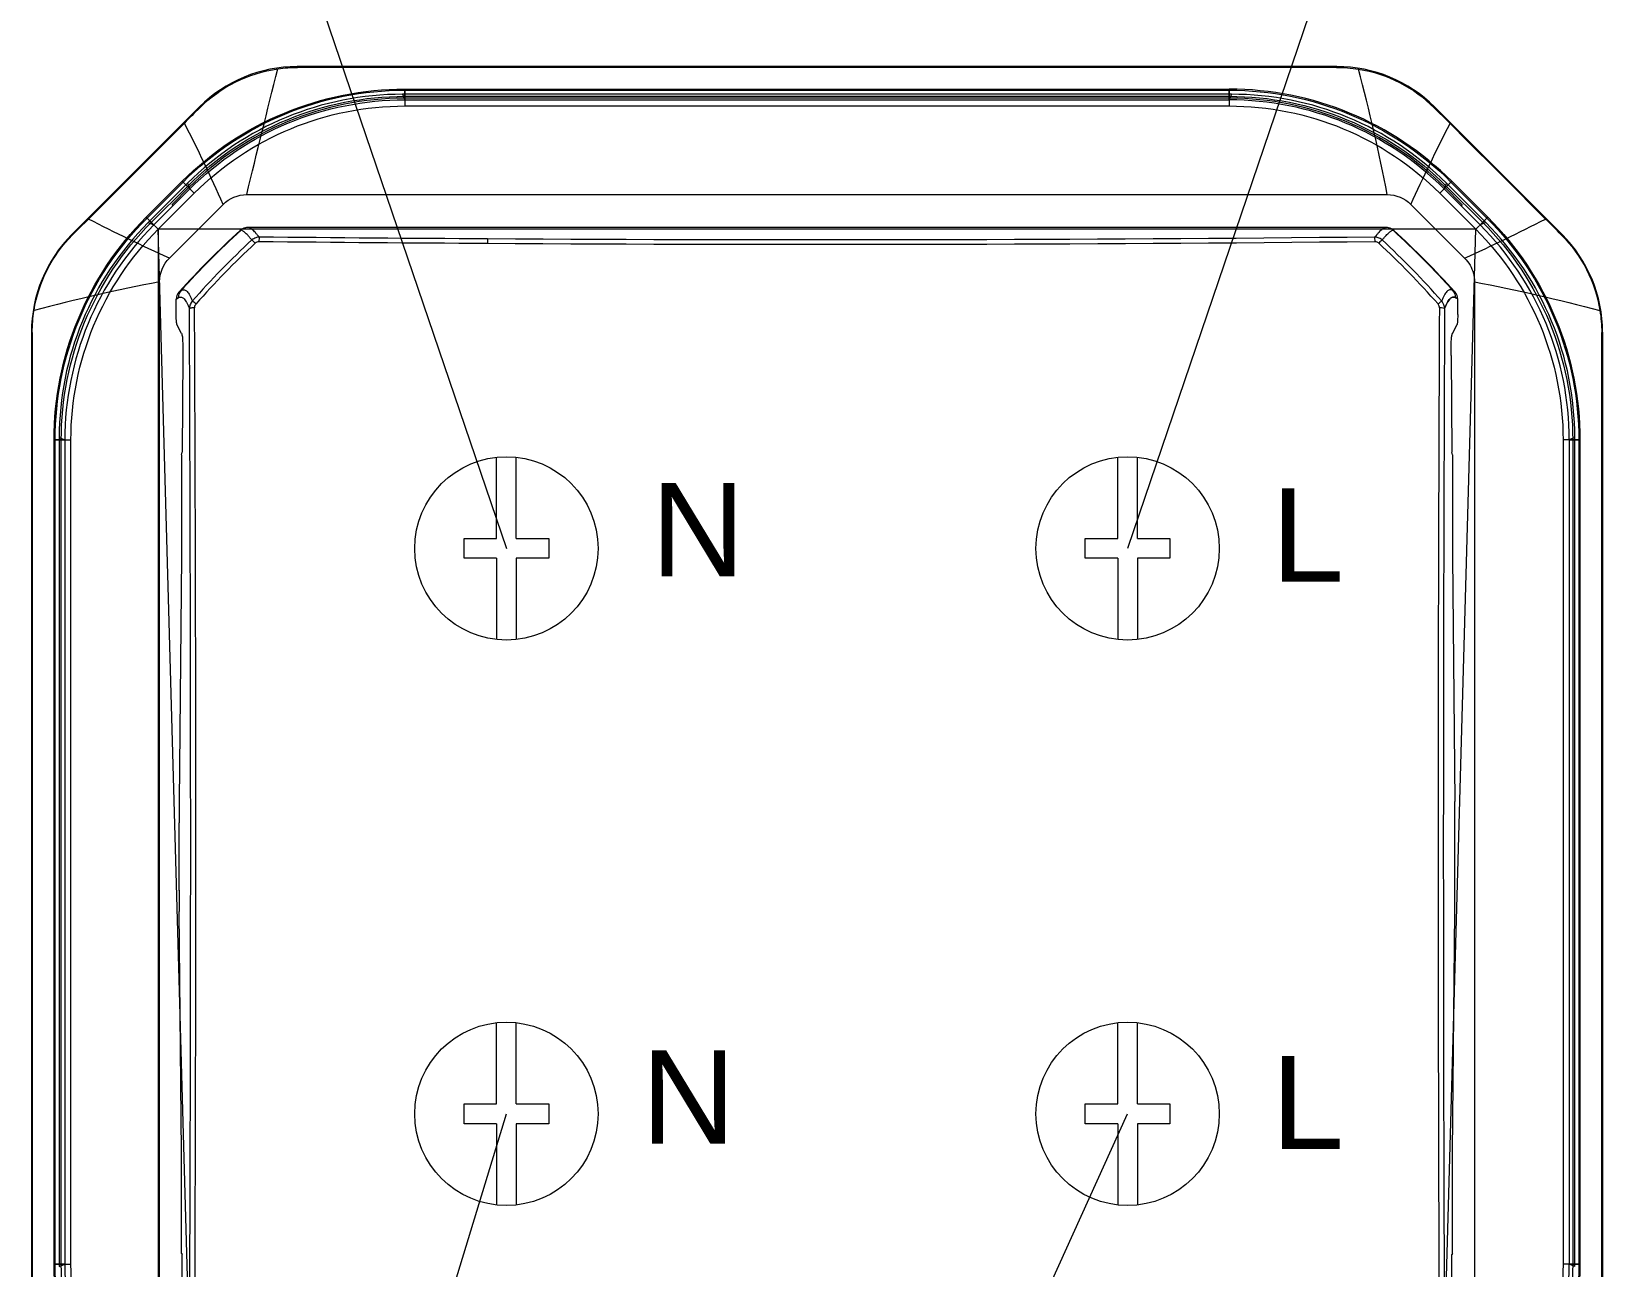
# Model space of a CAD drawing. Header units: millimetres. Extents: x 412 to 563, y 143 to 442.
# Drawn here: x 450.63 to 468.15, y 335.32 to 349.09 of the extents above; entities that cross this region are included whole.
import ezdxf

# ---------------------------------------------------------------- set-up
doc = ezdxf.new("R2010")
doc.units = ezdxf.units.MM
doc.layers.add('01_Puissance', color=250, linetype='Continuous', lineweight=20)
doc.layers.add('03_Symbole', color=250, linetype='Continuous', lineweight=15)
doc.layers.add('04_Texte', color=7, linetype='Continuous')
doc.styles.get("Standard").update_dxf_attribs({"font": 'arial.ttf'})

msp = doc.modelspace()

# ---------------------------------------------------------------- linework, layer by layer
at = {"layer": '01_Puissance'}
for p, q in [((453.569, 350.254), (455.927, 343.323)), ((465.208, 350.254), (462.853, 343.323)), ((453.686, 329.678), (455.927, 337.019)), ((459.524, 329.678), (462.853, 337.019))]:
    msp.add_line(p, q, dxfattribs=at)
at = {"layer": '03_Symbole', "color": 0}
for p, q in [((465.187, 348.696), (453.593, 348.696)), ((453.593, 348.696), (453.597, 348.686)), ((453.593, 348.696), (453.597, 348.686)), ((465.187, 348.696), (453.593, 348.696)), ((465.183, 348.686), (453.597, 348.686)), ((465.183, 348.686), (453.597, 348.686)), ((465.183, 348.686), (465.187, 348.696)), ((465.183, 348.686), (465.187, 348.696)), ((454.794, 348.448), (454.794, 348.431)), ((454.794, 348.448), (454.794, 348.431)), ((454.794, 348.324), (454.794, 348.443)), ((454.794, 348.443), (463.985, 348.443)), ((454.794, 348.324), (454.794, 348.443)), ((454.794, 348.443), (463.985, 348.443)), ((454.794, 348.431), (463.985, 348.431)), ((454.794, 348.431), (454.794, 348.363)), ((454.794, 348.431), (454.794, 348.363)), ((454.794, 348.431), (463.985, 348.431)), ((463.985, 348.448), (463.985, 348.431)), ((463.985, 348.448), (463.985, 348.431)), ((463.985, 348.324), (463.985, 348.443)), ((463.985, 348.324), (463.985, 348.443)), ((463.985, 348.431), (463.985, 348.363)), ((463.985, 348.431), (463.985, 348.363)), ((464.011, 348.386), (454.769, 348.386)), ((464.011, 348.386), (454.769, 348.386)), ((454.769, 348.386), (454.787, 348.342)), ((454.769, 348.386), (454.787, 348.342)), ((463.993, 348.342), (454.787, 348.342)), ((463.993, 348.342), (454.787, 348.342)), ((454.787, 348.342), (454.794, 348.324)), ((454.787, 348.342), (454.794, 348.324)), ((454.794, 348.363), (463.985, 348.363)), ((454.794, 348.363), (454.794, 348.255)), ((454.794, 348.363), (454.794, 348.255)), ((454.794, 348.363), (463.985, 348.363)), ((454.794, 348.324), (463.985, 348.324)), ((454.794, 348.324), (463.985, 348.324)), ((454.794, 348.255), (463.985, 348.255)), ((454.794, 348.255), (463.985, 348.255)), ((463.985, 348.363), (463.985, 348.255)), ((463.985, 348.363), (463.985, 348.255)), ((463.993, 348.342), (463.985, 348.324)), ((463.993, 348.342), (463.985, 348.324)), ((464.011, 348.386), (463.993, 348.342)), ((464.011, 348.386), (463.993, 348.342)), ((452.504, 348.245), (451.082, 346.823)), ((452.504, 348.245), (451.082, 346.823)), ((452.504, 348.245), (452.508, 348.235)), ((452.504, 348.245), (452.508, 348.235)), ((466.272, 348.235), (466.276, 348.245)), ((466.272, 348.235), (466.276, 348.245)), ((466.276, 348.245), (467.698, 346.823)), ((466.276, 348.245), (467.698, 346.823)), ((451.911, 347.014), (452.313, 347.416)), ((451.911, 347.014), (452.313, 347.416)), ((451.92, 347.005), (452.322, 347.407)), ((451.92, 347.005), (452.322, 347.407)), ((452.372, 347.393), (451.934, 346.955)), ((452.372, 347.393), (451.934, 346.955)), ((452.31, 347.419), (452.322, 347.407)), ((452.31, 347.419), (452.322, 347.407)), ((452.398, 347.331), (452.313, 347.416)), ((452.398, 347.331), (452.313, 347.416)), ((452.322, 347.407), (452.37, 347.359)), ((452.322, 347.407), (452.37, 347.359)), ((452.372, 347.393), (452.39, 347.349)), ((452.372, 347.393), (452.39, 347.349)), ((466.382, 347.331), (466.467, 347.416)), ((466.382, 347.331), (466.467, 347.416)), ((466.408, 347.393), (466.39, 347.349)), ((466.408, 347.393), (466.39, 347.349)), ((466.846, 346.955), (466.408, 347.393)), ((466.846, 346.955), (466.408, 347.393)), ((466.458, 347.407), (466.41, 347.359)), ((466.458, 347.407), (466.41, 347.359)), ((466.47, 347.419), (466.458, 347.407)), ((466.47, 347.419), (466.458, 347.407)), ((466.458, 347.407), (466.86, 347.005)), ((466.458, 347.407), (466.86, 347.005)), ((466.467, 347.416), (466.869, 347.014)), ((466.467, 347.416), (466.869, 347.014)), ((451.968, 346.957), (452.37, 347.359)), ((451.968, 346.957), (452.37, 347.359)), ((452.045, 346.881), (452.446, 347.282)), ((452.045, 346.881), (452.446, 347.282)), ((452.199, 347.158), (452.39, 347.349)), ((452.199, 347.158), (452.39, 347.349)), ((452.206, 347.139), (452.398, 347.331)), ((452.206, 347.139), (452.398, 347.331)), ((452.37, 347.359), (452.446, 347.282)), ((452.37, 347.359), (452.446, 347.282)), ((452.39, 347.349), (452.398, 347.331)), ((452.39, 347.349), (452.398, 347.331)), ((453.032, 347.267), (465.748, 347.267)), ((466.41, 347.359), (466.334, 347.282)), ((466.41, 347.359), (466.334, 347.282)), ((466.334, 347.282), (466.735, 346.881)), ((466.334, 347.282), (466.735, 346.881)), ((466.39, 347.349), (466.382, 347.331)), ((466.39, 347.349), (466.382, 347.331)), ((466.382, 347.331), (466.574, 347.139)), ((466.382, 347.331), (466.574, 347.139)), ((466.39, 347.349), (466.581, 347.158)), ((466.39, 347.349), (466.581, 347.158)), ((466.41, 347.359), (466.812, 346.957)), ((466.41, 347.359), (466.812, 346.957)), ((452.206, 347.139), (451.996, 346.929)), ((452.206, 347.139), (451.996, 346.929)), ((452.769, 347.158), (452.169, 346.558)), ((452.199, 347.158), (452.206, 347.139)), ((452.199, 347.158), (452.206, 347.139)), ((466.011, 347.158), (466.611, 346.558)), ((466.581, 347.158), (466.574, 347.139)), ((466.581, 347.158), (466.574, 347.139)), ((466.574, 347.139), (466.784, 346.929)), ((466.574, 347.139), (466.784, 346.929)), ((451.908, 347.017), (451.92, 347.005)), ((451.908, 347.017), (451.92, 347.005)), ((451.996, 346.929), (451.911, 347.014)), ((451.996, 346.929), (451.911, 347.014)), ((451.92, 347.005), (451.968, 346.957)), ((451.92, 347.005), (451.968, 346.957)), ((451.934, 346.955), (451.996, 346.929)), ((451.934, 346.955), (451.996, 346.929)), ((451.968, 346.957), (452.045, 346.881)), ((451.968, 346.957), (452.045, 346.881)), ((452.045, 346.881), (452.045, 332.993)), ((452.446, 332.592), (452.045, 346.881)), ((466.735, 346.881), (452.045, 346.881)), ((452.446, 332.592), (452.045, 346.881)), ((452.968, 346.87), (452.959, 346.867)), ((452.968, 346.87), (452.959, 346.867)), ((452.968, 346.87), (452.968, 346.87)), ((453.051, 346.902), (453.043, 346.9)), ((453.051, 346.902), (453.043, 346.9)), ((465.737, 346.9), (453.043, 346.9)), ((465.729, 346.902), (453.051, 346.902)), ((465.729, 346.902), (453.051, 346.902)), ((453.051, 346.902), (453.051, 346.902)), ((465.729, 346.902), (465.737, 346.9)), ((465.729, 346.902), (465.729, 346.902)), ((465.729, 346.902), (465.737, 346.9)), ((465.812, 346.87), (465.812, 346.87)), ((465.812, 346.87), (465.82, 346.867)), ((465.812, 346.87), (465.82, 346.867)), ((466.334, 332.592), (466.735, 346.881)), ((466.812, 346.957), (466.735, 346.881)), ((466.812, 346.957), (466.735, 346.881)), ((466.784, 346.929), (466.869, 347.014)), ((466.784, 346.929), (466.869, 347.014)), ((466.846, 346.955), (466.784, 346.929)), ((466.846, 346.955), (466.784, 346.929)), ((466.86, 347.005), (466.812, 346.957)), ((466.86, 347.005), (466.812, 346.957)), ((466.872, 347.017), (466.86, 347.005)), ((466.872, 347.017), (466.86, 347.005)), ((451.091, 346.819), (451.082, 346.823)), ((451.091, 346.819), (451.082, 346.823)), ((467.688, 346.819), (467.698, 346.823)), ((467.688, 346.819), (467.698, 346.823)), ((452.06, 333.579), (452.06, 346.295)), ((452.277, 346.182), (452.299, 346.198)), ((452.277, 346.182), (452.299, 346.198)), ((466.502, 346.182), (466.481, 346.198)), ((466.502, 346.182), (466.481, 346.198)), ((466.72, 346.295), (466.72, 333.579)), ((452.246, 346.1), (452.268, 346.115)), ((452.246, 346.1), (452.268, 346.115)), ((452.246, 345.931), (452.246, 346.1)), ((466.534, 346.1), (466.512, 346.115)), ((466.534, 346.1), (466.512, 346.115)), ((466.534, 345.931), (466.534, 346.1)), ((452.305, 345.72), (452.254, 345.82)), ((466.475, 345.72), (466.526, 345.82)), ((450.641, 345.73), (450.631, 345.734)), ((450.631, 345.734), (450.631, 334.14)), ((450.631, 345.734), (450.631, 334.14)), ((450.641, 345.73), (450.631, 345.734)), ((468.139, 345.73), (468.149, 345.734)), ((468.139, 345.73), (468.149, 345.734)), ((468.149, 345.734), (468.149, 334.14)), ((468.149, 345.734), (468.149, 334.14)), ((452.321, 345.475), (452.312, 344.395)), ((466.459, 345.475), (466.468, 344.395)), ((450.879, 344.532), (450.896, 344.532)), ((450.879, 344.532), (450.896, 344.532)), ((450.884, 335.341), (450.884, 344.532)), ((451.003, 344.532), (450.884, 344.532)), ((450.884, 335.341), (450.884, 344.532)), ((451.003, 344.532), (450.884, 344.532)), ((450.896, 344.532), (450.964, 344.532)), ((450.896, 335.341), (450.896, 344.532)), ((450.896, 344.532), (450.964, 344.532)), ((450.896, 335.341), (450.896, 344.532)), ((450.941, 344.558), (450.941, 335.316)), ((450.941, 344.558), (451.003, 344.532)), ((450.941, 344.558), (450.941, 335.316)), ((450.941, 344.558), (451.003, 344.532)), ((450.964, 344.532), (451.072, 344.532)), ((450.964, 335.341), (450.964, 344.532)), ((450.964, 344.532), (451.072, 344.532)), ((450.964, 335.341), (450.964, 344.532)), ((451.003, 344.532), (451.003, 335.341)), ((451.003, 344.532), (451.003, 335.341)), ((451.072, 335.341), (451.072, 344.532)), ((451.072, 335.341), (451.072, 344.532)), ((452.303, 344.365), (452.312, 344.395)), ((466.477, 344.365), (466.468, 344.395)), ((467.708, 344.532), (467.708, 335.341)), ((467.816, 344.532), (467.708, 344.532)), ((467.708, 344.532), (467.708, 335.341)), ((467.816, 344.532), (467.708, 344.532)), ((467.839, 344.558), (467.777, 344.532)), ((467.839, 344.558), (467.777, 344.532)), ((467.777, 344.532), (467.777, 335.341)), ((467.777, 344.532), (467.896, 344.532)), ((467.777, 344.532), (467.777, 335.341)), ((467.777, 344.532), (467.896, 344.532)), ((467.816, 344.532), (467.816, 335.341)), ((467.884, 344.532), (467.816, 344.532)), ((467.816, 344.532), (467.816, 335.341)), ((467.884, 344.532), (467.816, 344.532)), ((467.839, 335.316), (467.839, 344.558)), ((467.839, 335.316), (467.839, 344.558)), ((467.884, 344.532), (467.884, 335.341)), ((467.901, 344.532), (467.884, 344.532)), ((467.884, 344.532), (467.884, 335.341)), ((467.901, 344.532), (467.884, 344.532)), ((467.896, 344.532), (467.896, 335.341)), ((467.896, 344.532), (467.896, 335.341)), ((452.303, 344.365), (452.303, 343.233)), ((466.477, 344.365), (466.477, 343.233)), ((452.303, 343.233), (452.28, 340.5)), ((466.477, 343.233), (466.5, 340.5)), ((452.279, 339.51), (452.279, 340.262)), ((466.501, 339.51), (466.501, 340.262)), ((452.303, 336.592), (452.28, 339.274)), ((466.477, 336.592), (466.5, 339.274)), ((452.303, 335.46), (452.303, 336.592)), ((466.477, 335.46), (466.477, 336.592)), ((452.303, 335.46), (452.312, 335.451)), ((466.477, 335.46), (466.468, 335.451)), ((450.879, 335.341), (450.896, 335.341)), ((450.879, 335.341), (450.896, 335.341)), ((451.003, 335.341), (450.884, 335.341)), ((451.003, 335.341), (450.884, 335.341)), ((450.896, 335.341), (450.964, 335.341)), ((450.896, 335.341), (450.964, 335.341)), ((450.941, 335.316), (451.003, 335.341)), ((450.941, 335.316), (451.003, 335.341)), ((450.964, 335.341), (451.072, 335.341)), ((450.964, 335.341), (451.072, 335.341)), ((452.32, 334.57), (452.312, 335.451)), ((466.46, 334.57), (466.468, 335.451)), ((467.816, 335.341), (467.708, 335.341)), ((467.816, 335.341), (467.708, 335.341)), ((467.839, 335.316), (467.777, 335.341)), ((467.777, 335.341), (467.896, 335.341)), ((467.777, 335.341), (467.896, 335.341)), ((467.839, 335.316), (467.777, 335.341)), ((467.884, 335.341), (467.816, 335.341)), ((467.884, 335.341), (467.816, 335.341)), ((467.901, 335.341), (467.884, 335.341)), ((467.901, 335.341), (467.884, 335.341))]:
    msp.add_line(p, q, dxfattribs=at)
at = {"layer": '03_Symbole', "color": 0, "linetype": 'Continuous'}
for p, q in [((455.817, 343.433), (455.817, 344.338)), ((456.037, 343.433), (456.037, 344.337)), ((462.743, 343.433), (462.743, 344.338)), ((462.963, 343.433), (462.963, 344.337)), ((455.456, 343.433), (455.817, 343.433)), ((455.456, 343.213), (455.456, 343.433)), ((456.037, 343.433), (456.399, 343.433)), ((456.399, 343.433), (456.399, 343.213)), ((462.381, 343.433), (462.743, 343.433)), ((462.381, 343.213), (462.381, 343.433)), ((462.963, 343.433), (463.324, 343.433)), ((463.324, 343.433), (463.324, 343.213)), ((455.817, 343.213), (455.456, 343.213)), ((455.817, 343.213), (455.817, 342.31)), ((456.399, 343.213), (456.037, 343.213)), ((456.037, 343.213), (456.037, 342.309)), ((462.743, 343.213), (462.381, 343.213)), ((462.743, 343.213), (462.743, 342.31)), ((463.324, 343.213), (462.963, 343.213)), ((462.963, 343.213), (462.963, 342.309)), ((455.817, 337.129), (455.817, 338.034)), ((456.037, 337.129), (456.037, 338.033)), ((462.743, 337.129), (462.743, 338.034)), ((462.963, 337.129), (462.963, 338.033)), ((455.456, 337.129), (455.817, 337.129)), ((455.456, 336.909), (455.456, 337.129)), ((456.037, 337.129), (456.399, 337.129)), ((456.399, 337.129), (456.399, 336.909)), ((462.381, 337.129), (462.743, 337.129)), ((462.381, 336.909), (462.381, 337.129)), ((462.963, 337.129), (463.324, 337.129)), ((463.324, 337.129), (463.324, 336.909)), ((455.817, 336.909), (455.456, 336.909)), ((455.817, 336.909), (455.817, 336.006)), ((456.399, 336.909), (456.037, 336.909)), ((456.037, 336.909), (456.037, 336.004)), ((462.743, 336.909), (462.381, 336.909)), ((462.743, 336.909), (462.743, 336.006)), ((463.324, 336.909), (462.963, 336.909)), ((462.963, 336.909), (462.963, 336.004))]:
    msp.add_line(p, q, dxfattribs=at)
at = {"layer": '03_Symbole', "color": 0}
for points in [[(452.508, 348.235), (452.508, 348.235, -0.162325), (453.38, 348.67)], [(452.508, 348.235), (452.508, 348.235, -0.162325), (453.38, 348.67)], [(453.032, 347.267), (453.032, 347.267, -0.004018), (453.38, 348.67)], [(453.032, 347.267), (453.032, 347.267, -0.004018), (453.38, 348.67)], [(453.38, 348.67), (453.38, 348.67, -0.035242), (453.597, 348.686)], [(453.38, 348.67), (453.38, 348.67, -0.035242), (453.597, 348.686)], [(465.183, 348.686), (465.183, 348.686, -0.039592), (465.427, 348.666)], [(465.183, 348.686), (465.183, 348.686, -0.039592), (465.427, 348.666)], [(465.748, 347.267), (465.748, 347.267, 0.017488), (465.427, 348.666)], [(465.427, 348.666), (465.427, 348.666, -0.157894), (466.272, 348.235)], [(465.748, 347.267), (465.748, 347.267, 0.017488), (465.427, 348.666)], [(465.427, 348.666), (465.427, 348.666, -0.157894), (466.272, 348.235)], [(452.313, 347.416), (452.313, 347.416, -0.198924), (454.794, 348.443)], [(452.313, 347.416), (452.313, 347.416, -0.198924), (454.794, 348.443)], [(452.322, 347.407), (452.322, 347.407, -0.198925), (454.794, 348.431)], [(452.322, 347.407), (452.322, 347.407, -0.198925), (454.794, 348.431)], [(463.985, 348.431), (463.985, 348.431, -0.198925), (466.458, 347.407)], [(463.985, 348.431), (463.985, 348.431, -0.198925), (466.458, 347.407)], [(452.37, 347.359), (452.37, 347.359, -0.198931), (454.794, 348.363)], [(452.37, 347.359), (452.37, 347.359, -0.198931), (454.794, 348.363)], [(454.787, 348.342), (454.787, 348.342, 0.197257), (452.39, 347.349)], [(454.787, 348.342), (454.787, 348.342, 0.197257), (452.39, 347.349)], [(452.398, 347.331), (452.398, 347.331, -0.198934), (454.794, 348.324)], [(452.398, 347.331), (452.398, 347.331, -0.198934), (454.794, 348.324)], [(452.446, 347.282), (452.446, 347.282, -0.198947), (454.794, 348.255)], [(452.446, 347.282), (452.446, 347.282, -0.198947), (454.794, 348.255)], [(463.985, 348.363), (463.985, 348.363, -0.198931), (466.41, 347.359)], [(463.985, 348.363), (463.985, 348.363, -0.198931), (466.41, 347.359)], [(463.985, 348.255), (463.985, 348.255, -0.198946), (466.334, 347.282)], [(463.985, 348.255), (463.985, 348.255, -0.198946), (466.334, 347.282)], [(466.39, 347.349), (466.39, 347.349, 0.197257), (463.993, 348.342)], [(466.39, 347.349), (466.39, 347.349, 0.197257), (463.993, 348.342)], [(452.508, 348.235), (452.508, 348.235, 0.000176), (452.337, 348.065)], [(452.508, 348.235), (452.508, 348.235, 0.000176), (452.337, 348.065)], [(466.448, 348.06), (466.448, 348.06, 0.000178), (466.272, 348.235)], [(466.448, 348.06), (466.448, 348.06, 0.000178), (466.272, 348.235)], [(452.337, 348.065), (452.337, 348.065, 0.000083), (451.267, 346.994)], [(452.337, 348.065), (452.337, 348.065, 0.000083), (451.267, 346.994)], [(452.769, 347.158), (452.769, 347.158, 0.013808), (452.337, 348.065)], [(452.769, 347.158), (452.769, 347.158, 0.013808), (452.337, 348.065)], [(466.011, 347.158), (466.011, 347.158, -0.010279), (466.448, 348.06)], [(466.011, 347.158), (466.011, 347.158, -0.010279), (466.448, 348.06)], [(467.513, 346.995), (467.513, 346.995, 0.000068), (466.448, 348.06)], [(467.513, 346.995), (467.513, 346.995, 0.000068), (466.448, 348.06)], [(452.769, 347.158), (452.769, 347.158, -0.199006), (453.032, 347.267)], [(465.748, 347.267), (465.748, 347.267, -0.19912), (466.011, 347.158)], [(450.884, 344.532), (450.884, 344.532, -0.198924), (451.911, 347.014)], [(450.884, 344.532), (450.884, 344.532, -0.198924), (451.911, 347.014)], [(450.896, 344.532), (450.896, 344.532, -0.198925), (451.92, 347.005)], [(450.896, 344.532), (450.896, 344.532, -0.198925), (451.92, 347.005)], [(450.964, 344.532), (450.964, 344.532, -0.198931), (451.968, 346.957)], [(450.964, 344.532), (450.964, 344.532, -0.198931), (451.968, 346.957)], [(451.996, 346.929), (451.996, 346.929, 0.197396), (451.003, 344.532)], [(451.996, 346.929), (451.996, 346.929, 0.197396), (451.003, 344.532)], [(451.072, 344.532), (451.072, 344.532, -0.198946), (452.045, 346.881)], [(451.072, 344.532), (451.072, 344.532, -0.198946), (452.045, 346.881)], [(451.267, 346.994), (451.267, 346.994, 0.000178), (451.091, 346.819)], [(451.267, 346.994), (451.267, 346.994, 0.000178), (451.091, 346.819)], [(452.169, 346.558), (452.169, 346.558, -0.010473), (451.267, 346.994)], [(452.169, 346.558), (452.169, 346.558, -0.010473), (451.267, 346.994)], [(453.089, 346.761, 0.005044), (453.066, 346.787, 0.006665), (453.046, 346.811, 0.009124), (453.027, 346.83, 0.013091), (453.011, 346.845, 0.020037), (452.997, 346.857, 0.033552), (452.985, 346.865, 0.063194), (452.975, 346.869, 0.128122), (452.968, 346.87)], [(453.089, 346.761, 0.005044), (453.066, 346.787, 0.006665), (453.046, 346.811, 0.009124), (453.027, 346.83, 0.013091), (453.011, 346.845, 0.020037), (452.997, 346.857, 0.033552), (452.985, 346.865, 0.063194), (452.975, 346.869, 0.128122), (452.968, 346.87)], [(453.171, 346.793, 0.005007), (453.148, 346.819, 0.006623), (453.128, 346.843, 0.009077), (453.11, 346.862, 0.013045), (453.093, 346.878, 0.020014), (453.08, 346.889, 0.03364), (453.068, 346.897, 0.063762), (453.059, 346.902, 0.130325), (453.051, 346.902)], [(453.171, 346.793, 0.005007), (453.148, 346.819, 0.006623), (453.128, 346.843, 0.009077), (453.11, 346.862, 0.013045), (453.093, 346.878, 0.020014), (453.08, 346.889, 0.03364), (453.068, 346.897, 0.063762), (453.059, 346.902, 0.130325), (453.051, 346.902)], [(465.609, 346.793, -0.005007), (465.632, 346.819, -0.006623), (465.652, 346.843, -0.009077), (465.67, 346.862, -0.013045), (465.686, 346.878, -0.020014), (465.7, 346.889, -0.03364), (465.712, 346.897, -0.063762), (465.721, 346.902, -0.130325), (465.729, 346.902)], [(465.609, 346.793, -0.005007), (465.632, 346.819, -0.006623), (465.652, 346.843, -0.009077), (465.67, 346.862, -0.013045), (465.686, 346.878, -0.020014), (465.7, 346.889, -0.03364), (465.712, 346.897, -0.063762), (465.721, 346.902, -0.130325), (465.729, 346.902)], [(465.69, 346.761, -0.005044), (465.714, 346.787, -0.006665), (465.734, 346.811, -0.009124), (465.753, 346.83, -0.013091), (465.769, 346.845, -0.020037), (465.783, 346.857, -0.033552), (465.795, 346.865, -0.063194), (465.805, 346.869, -0.128122), (465.812, 346.87)], [(465.69, 346.761, -0.005044), (465.714, 346.787, -0.006665), (465.734, 346.811, -0.009124), (465.753, 346.83, -0.013091), (465.769, 346.845, -0.020037), (465.783, 346.857, -0.033552), (465.795, 346.865, -0.063194), (465.805, 346.869, -0.128122), (465.812, 346.87)], [(466.611, 346.558), (466.611, 346.558, 0.010269), (467.513, 346.995)], [(466.611, 346.558), (466.611, 346.558, 0.010269), (467.513, 346.995)], [(466.735, 346.881), (466.735, 346.881, -0.198946), (467.708, 344.532)], [(466.735, 346.881), (466.735, 346.881, -0.198946), (467.708, 344.532)], [(467.777, 344.532), (467.777, 344.532, 0.198935), (466.784, 346.929)], [(467.777, 344.532), (467.777, 344.532, 0.198935), (466.784, 346.929)], [(466.812, 346.957), (466.812, 346.957, -0.198931), (467.816, 344.532)], [(466.812, 346.957), (466.812, 346.957, -0.198931), (467.816, 344.532)], [(466.86, 347.005), (466.86, 347.005, -0.198925), (467.884, 344.532)], [(466.86, 347.005), (466.86, 347.005, -0.198925), (467.884, 344.532)], [(466.869, 347.014), (466.869, 347.014, -0.198924), (467.896, 344.532)], [(466.869, 347.014), (466.869, 347.014, -0.198924), (467.896, 344.532)], [(467.688, 346.819), (467.688, 346.819, 0.000173), (467.513, 346.995)], [(467.688, 346.819), (467.688, 346.819, 0.000173), (467.513, 346.995)], [(450.66, 345.974), (450.66, 345.974, -0.157896), (451.091, 346.819)], [(450.66, 345.974), (450.66, 345.974, -0.157896), (451.091, 346.819)], [(453.171, 346.793, 0.082007), (453.132, 346.786, 0.104662), (453.089, 346.761)], [(453.171, 346.793, 0.082007), (453.132, 346.786, 0.104662), (453.089, 346.761)], [(453.127, 346.725, 0.012598), (453.103, 346.749, 0.013372), (453.095, 346.757, 0.016373), (453.091, 346.76, 0.023034), (453.089, 346.761)], [(453.127, 346.725, 0.012598), (453.103, 346.749, 0.013372), (453.095, 346.757, 0.016373), (453.091, 346.76, 0.023034), (453.089, 346.761)], [(453.168, 346.741), (453.168, 346.741, 0.190382), (453.127, 346.725)], [(453.168, 346.741), (453.168, 346.741, 0.190382), (453.127, 346.725)], [(455.716, 346.721), (455.716, 346.721, -0.000884), (453.168, 346.741)], [(455.716, 346.721), (455.716, 346.721, -0.000884), (453.168, 346.741)], [(455.718, 346.773), (455.718, 346.773, -0.000872), (453.171, 346.793)], [(455.718, 346.773), (455.718, 346.773, -0.000872), (453.171, 346.793)], [(465.612, 346.741), (465.612, 346.741, -0.00402), (455.716, 346.721)], [(465.612, 346.741), (465.612, 346.741, -0.00402), (455.716, 346.721)], [(465.609, 346.793), (465.609, 346.793, -0.004043), (455.718, 346.773)], [(465.609, 346.793), (465.609, 346.793, -0.004043), (455.718, 346.773)], [(465.69, 346.761, 0.110229), (465.645, 346.787, 0.076543), (465.609, 346.793)], [(465.69, 346.761, 0.110229), (465.645, 346.787, 0.076543), (465.609, 346.793)], [(465.653, 346.725, 0.045222), (465.644, 346.732, 0.096399), (465.625, 346.74, 0.037288), (465.616, 346.741, 0.011638), (465.612, 346.741)], [(465.653, 346.725, 0.045222), (465.644, 346.732, 0.096399), (465.625, 346.74, 0.037288), (465.616, 346.741, 0.011638), (465.612, 346.741)], [(467.688, 346.819), (467.688, 346.819, -0.157903), (468.119, 345.974)], [(467.688, 346.819), (467.688, 346.819, -0.157903), (468.119, 345.974)], [(452.06, 346.295), (452.06, 346.295, -0.19912), (452.169, 346.558)], [(466.611, 346.558, -0.133863), (466.708, 346.389, -0.066005), (466.72, 346.295)], [(452.06, 346.295), (452.06, 346.295, 0.017483), (450.66, 345.974)], [(452.06, 346.295), (452.06, 346.295, 0.017483), (450.66, 345.974)], [(452.299, 346.198, -0.077114), (452.314, 346.205, -0.096523), (452.33, 346.207, -0.092168), (452.345, 346.203, -0.069254), (452.36, 346.193, -0.047316), (452.375, 346.177, -0.032349), (452.39, 346.156, -0.022866), (452.405, 346.128, -0.016796), (452.419, 346.094, -0.005911), (452.425, 346.079)], [(452.299, 346.198, -0.077114), (452.314, 346.205, -0.096523), (452.33, 346.207, -0.092168), (452.345, 346.203, -0.069254), (452.36, 346.193, -0.047316), (452.375, 346.177, -0.032349), (452.39, 346.156, -0.022866), (452.405, 346.128, -0.016796), (452.419, 346.094, -0.005911), (452.425, 346.079)], [(466.481, 346.198, 0.077112), (466.465, 346.205, 0.09652), (466.45, 346.207, 0.092167), (466.435, 346.203, 0.069255), (466.42, 346.193, 0.047318), (466.405, 346.177, 0.032351), (466.39, 346.156, 0.022867), (466.375, 346.128, 0.016797), (466.361, 346.094, 0.005912), (466.355, 346.079)], [(466.481, 346.198, 0.077112), (466.465, 346.205, 0.09652), (466.45, 346.207, 0.092167), (466.435, 346.203, 0.069255), (466.42, 346.193, 0.047318), (466.405, 346.177, 0.032351), (466.39, 346.156, 0.022867), (466.375, 346.128, 0.016797), (466.361, 346.094, 0.005912), (466.355, 346.079)], [(466.72, 346.295), (466.72, 346.295, -0.017474), (468.119, 345.974)], [(466.72, 346.295), (466.72, 346.295, -0.017474), (468.119, 345.974)], [(450.641, 345.73), (450.641, 345.73, -0.039589), (450.66, 345.974)], [(450.641, 345.73), (450.641, 345.73, -0.039589), (450.66, 345.974)], [(452.268, 346.115, -0.077468), (452.283, 346.123, -0.097112), (452.298, 346.125, -0.09258), (452.313, 346.121, -0.069328), (452.328, 346.111, -0.047236), (452.342, 346.095, -0.03224), (452.357, 346.073, -0.022767), (452.372, 346.046, -0.016714), (452.386, 346.012, -0.006578), (452.392, 345.996)], [(452.268, 346.115, -0.077468), (452.283, 346.123, -0.097112), (452.298, 346.125, -0.09258), (452.313, 346.121, -0.069328), (452.328, 346.111, -0.047236), (452.342, 346.095, -0.03224), (452.357, 346.073, -0.022767), (452.372, 346.046, -0.016714), (452.386, 346.012, -0.006578), (452.392, 345.996)], [(452.425, 346.079, 0.105804), (452.399, 346.035, 0.078901), (452.392, 345.996)], [(452.425, 346.079, 0.105804), (452.399, 346.035, 0.078901), (452.392, 345.996)], [(452.45, 346.005, 0.023454), (452.418, 346.003, 0.022476), (452.405, 346.001, 0.026162), (452.398, 345.999, 0.03875), (452.395, 345.998, 0.054426), (452.393, 345.997, 0.07359), (452.392, 345.996)], [(452.45, 346.005, 0.023454), (452.418, 346.003, 0.022476), (452.405, 346.001, 0.026162), (452.398, 345.999, 0.03875), (452.395, 345.998, 0.054426), (452.393, 345.997, 0.07359), (452.392, 345.996)], [(452.466, 346.048, 0.084733), (452.455, 346.03, 0.097763), (452.45, 346.005)], [(452.466, 346.048, 0.084733), (452.455, 346.03, 0.097763), (452.45, 346.005)], [(466.314, 346.048, -0.012718), (466.339, 346.068, -0.013331), (466.348, 346.076, -0.015196), (466.352, 346.078, -0.01716), (466.354, 346.079, -0.015827), (466.355, 346.079)], [(466.314, 346.048, -0.012718), (466.339, 346.068, -0.013331), (466.348, 346.076, -0.015196), (466.352, 346.078, -0.01716), (466.354, 346.079, -0.015827), (466.355, 346.079)], [(466.33, 346.005, 0.130575), (466.321, 346.038, 0.051363), (466.314, 346.048)], [(466.33, 346.005, 0.130575), (466.321, 346.038, 0.051363), (466.314, 346.048)], [(466.388, 345.996, 0.115953), (466.373, 346.053, 0.066152), (466.355, 346.079)], [(466.388, 345.996, 0.115953), (466.373, 346.053, 0.066152), (466.355, 346.079)], [(466.388, 345.996, -0.014772), (466.402, 346.032, -0.019803), (466.416, 346.062, -0.027567), (466.431, 346.086, -0.039861), (466.446, 346.105, -0.058879), (466.461, 346.117, -0.083349), (466.476, 346.124, -0.098671), (466.491, 346.125, -0.087832), (466.506, 346.119, -0.034595), (466.512, 346.115)], [(466.512, 346.115, 0.077469), (466.497, 346.123, 0.097112), (466.482, 346.125, 0.092579), (466.467, 346.121, 0.069328), (466.452, 346.111, 0.047236), (466.438, 346.095, 0.03224), (466.423, 346.073, 0.022767), (466.408, 346.046, 0.016714), (466.394, 346.012, 0.006578), (466.388, 345.996)], [(468.119, 345.974), (468.119, 345.974, -0.039587), (468.139, 345.73)], [(468.119, 345.974), (468.119, 345.974, -0.039587), (468.139, 345.73)], [(452.254, 345.82, -0.032861), (452.253, 345.822, -0.019576), (452.253, 345.824, -0.0186), (452.252, 345.829, -0.013953), (452.25, 345.837, -0.013961), (452.248, 345.856, -0.012213), (452.246, 345.896, -0.006704), (452.246, 345.931)], [(466.534, 345.931, -0.013123), (466.532, 345.87, -0.013475), (466.53, 345.843, -0.013769), (466.529, 345.831, -0.013931), (466.528, 345.826, -0.02384), (466.527, 345.822, -0.03372), (466.526, 345.82)], [(450.641, 345.73), (450.641, 345.73, 0.000021), (450.641, 334.144)], [(450.641, 345.73), (450.641, 345.73, 0.000021), (450.641, 334.144)], [(452.305, 345.72, -0.033568), (452.307, 345.717, -0.019758), (452.308, 345.712, -0.018627), (452.31, 345.702, -0.016841), (452.314, 345.68, -0.012725), (452.317, 345.638, -0.014787), (452.321, 345.518, -0.003816), (452.321, 345.475)], [(466.459, 345.475, -0.014827), (466.461, 345.619, -0.013804), (466.466, 345.676, -0.014386), (466.469, 345.699, -0.014911), (466.471, 345.71, -0.026361), (466.473, 345.717, -0.031391), (466.475, 345.72)], [(468.139, 334.144), (468.139, 334.144, 0.000021), (468.139, 345.73)], [(468.139, 334.144), (468.139, 334.144, 0.000021), (468.139, 345.73)], [(451.911, 332.86), (451.911, 332.86, -0.198924), (450.884, 335.341)], [(451.911, 332.86), (451.911, 332.86, -0.198924), (450.884, 335.341)], [(451.92, 332.869), (451.92, 332.869, -0.198925), (450.896, 335.341)], [(451.92, 332.869), (451.92, 332.869, -0.198925), (450.896, 335.341)], [(451.968, 332.917), (451.968, 332.917, -0.198931), (450.964, 335.341)], [(451.968, 332.917), (451.968, 332.917, -0.198931), (450.964, 335.341)], [(451.003, 335.341), (451.003, 335.341, 0.197396), (451.996, 332.945)], [(451.003, 335.341), (451.003, 335.341, 0.197396), (451.996, 332.945)], [(452.045, 332.993), (452.045, 332.993, -0.198946), (451.072, 335.341)], [(452.045, 332.993), (452.045, 332.993, -0.198946), (451.072, 335.341)], [(467.708, 335.341), (467.708, 335.341, -0.198947), (466.735, 332.993)], [(467.708, 335.341), (467.708, 335.341, -0.198947), (466.735, 332.993)], [(466.784, 332.945), (466.784, 332.945, 0.198935), (467.777, 335.341)], [(466.784, 332.945), (466.784, 332.945, 0.198935), (467.777, 335.341)], [(467.816, 335.341), (467.816, 335.341, -0.198931), (466.812, 332.917)], [(467.816, 335.341), (467.816, 335.341, -0.198931), (466.812, 332.917)], [(467.884, 335.341), (467.884, 335.341, -0.198925), (466.86, 332.869)], [(467.884, 335.341), (467.884, 335.341, -0.198925), (466.86, 332.869)], [(467.896, 335.341), (467.896, 335.341, -0.198924), (466.869, 332.86)], [(467.896, 335.341), (467.896, 335.341, -0.198924), (466.869, 332.86)]]:
    msp.add_lwpolyline(points, format="xyb", dxfattribs=at)
at = {"layer": '03_Symbole', "color": 0, "linetype": 'Continuous'}
for centre in [(455.927, 343.323), (462.853, 343.323), (455.927, 337.019), (462.853, 337.019)]:
    msp.add_circle(centre, 1.022, dxfattribs=at)
at = {"layer": '03_Symbole', "color": 0}
for centre, radius, start, end in [((453.593, 347.155), 1.54, 89.9997, 135.0003), ((453.593, 347.155), 1.54, 89.9997, 135.0003), ((465.187, 347.155), 1.54, 44.9997, 90.0003), ((465.187, 347.155), 1.54, 44.9997, 90.0003), ((463.986, 344.934), 3.509, 44.9991, 90.0009), ((463.986, 344.934), 3.509, 44.9991, 90.0009), ((452.172, 345.734), 1.54, 134.9997, 180.0003), ((452.172, 345.734), 1.54, 134.9997, 180.0003), ((466.608, 345.734), 1.54, 359.9997, 45.0003), ((466.608, 345.734), 1.54, 359.9997, 45.0003)]:
    msp.add_arc(centre, radius, start, end, dxfattribs=at)
for centre, major_axis, ratio, start_param, end_param in [((454.771, 344.992), (-1.299, 3.136), 0.999286, 5.890739, 6.675632), ((454.771, 344.992), (1.299, -3.136), 0.999286, 2.749146, 3.534039), ((463.986, 344.934), (-2.9, 1.754), 1, 4.470859, 5.256284), ((463.986, 344.934), (-2.9, 1.754), 1, 4.470859, 5.256284), ((464.009, 344.992), (1.299, 3.136), 0.999286, 5.890739, 6.675632), ((464.009, 344.992), (-1.299, -3.136), 0.999286, 2.749146, 3.534039), ((454.335, 344.556), (-3.136, 1.299), 0.999286, 5.890739, 6.675632), ((454.335, 344.556), (3.136, -1.299), 0.999286, 2.749146, 3.534039), ((459.39, 339.85), (9.542, 0), 0.995396, 2.310306, 2.411924), ((459.39, 339.874), (9.52, 0), 0.995396, 2.311198, 2.411044), ((459.39, 339.874), (9.52, 0), 0.995396, 2.311198, 2.411044), ((453.043, 346.776), (0.124, -0.001), 0.995493, 1.57488, 2.314492), ((453.051, 346.778), (-0.031, 0.12), 0.99939, 6.030547, 6.768036), ((453.051, 346.778), (-0.031, 0.12), 0.999384, 6.031878, 6.769289), ((465.729, 346.778), (0.031, 0.12), 0.999384, 5.797081, 6.534493), ((465.729, 346.778), (0.031, 0.12), 0.99939, 5.79839, 6.535802), ((465.737, 346.776), (0.124, 0.001), 0.995493, 0.827101, 1.566713), ((459.39, 339.874), (9.52, 0), 0.995396, 0.730548, 0.830394), ((459.39, 339.874), (9.52, 0), 0.995396, 0.730548, 0.830394), ((459.39, 339.85), (9.542, 0), 0.995396, 0.729669, 0.831287), ((464.445, 344.556), (3.136, 1.299), 0.999286, 5.890739, 6.675632), ((464.445, 344.556), (-3.136, -1.299), 0.999286, 2.749146, 3.534039), ((459.39, 340.012), (9.256, 0), 0.995396, 2.319543, 2.422648), ((459.39, 340.012), (9.256, 0), 0.995396, 2.319543, 2.422648), ((459.39, 340.016), (9.201, 0), 0.995396, 2.319543, 2.422648), ((459.39, 340.016), (9.201, 0), 0.995396, 2.319543, 2.422648), ((453.171, 346.731), (0.0006, 0.0621), 0.05845, 0.159526, 1.414109), ((453.171, 346.731), (0.0006, 0.0621), 0.05845, 0.159526, 1.414109), ((455.718, 346.711), (0.0004, 0.0621), 0.034589, 0.173231, 1.413969), ((455.718, 346.711), (0.0004, 0.0621), 0.034589, 0.173231, 1.413969), ((465.609, 346.731), (-0.0006, 0.0621), 0.05845, 4.869077, 6.123705), ((465.609, 346.731), (-0.0006, 0.0621), 0.05845, 4.869077, 6.123705), ((465.65, 346.716), (0.0422, 0.0456), 0.065244, 0.206715, 1.417071), ((465.65, 346.716), (0.0422, 0.0456), 0.065244, 0.206715, 1.417071), ((459.39, 340.016), (9.201, 0), 0.995396, 0.718945, 0.822049), ((459.39, 340.016), (9.201, 0), 0.995396, 0.718945, 0.822049), ((459.39, 340.012), (9.256, 0), 0.995396, 0.718945, 0.822049), ((459.39, 340.012), (9.256, 0), 0.995396, 0.718945, 0.822049), ((452.37, 346.1), (0.124, -0.001), 0.995432, 2.422184, 3.151952), ((452.391, 346.114), (0.072, -0.101), 0.994251, 3.358484, 4.086088), ((452.391, 346.114), (0.072, -0.101), 0.994251, 3.358484, 4.086088), ((466.389, 346.114), (0.072, 0.101), 0.994251, 5.338672, 6.066264), ((466.389, 346.114), (0.072, 0.101), 0.994251, 5.338672, 6.066264), ((466.41, 346.1), (0.124, 0.001), 0.995432, 6.272826, 7.002594), ((442.883, 329.593), (0.916, 109.271), 0.086754, 4.758073, 4.863797), ((442.883, 329.593), (0.916, 109.271), 0.086754, 4.758073, 4.863797), ((452.47, 346.039), (-0.0467, 0.041), 0.072124, 4.859025, 6.069382), ((452.47, 346.039), (-0.0467, 0.041), 0.072124, 4.859025, 6.069382), ((442.935, 329.593), (0.917, 109.332), 0.086758, 4.758026, 4.863798), ((442.935, 329.593), (0.917, 109.332), 0.086758, 4.758026, 4.863798), ((475.844, 329.593), (-0.917, 109.332), 0.086754, 1.419388, 1.525159), ((475.844, 329.593), (-0.917, 109.332), 0.086754, 1.419388, 1.525159), ((466.326, 345.995), (0.0621, -0.0003), 0.150262, 0.087864, 1.508725), ((466.326, 345.995), (0.0621, -0.0003), 0.150262, 0.087864, 1.508725), ((475.897, 329.593), (-0.916, 109.271), 0.086754, 1.419388, 1.525112), ((475.897, 329.593), (-0.916, 109.271), 0.086754, 1.419388, 1.525112), ((452.494, 340.498), (0.021, 2.476), 0.086754, 1.570802, 1.667146), ((466.286, 340.498), (-0.021, 2.476), 0.086754, 4.616039, 4.712383), ((452.494, 339.747), (0.021, 2.476), 0.086754, 1.667162, 1.763505), ((466.286, 339.747), (-0.021, 2.476), 0.086754, 4.51968, 4.616024)]:
    msp.add_ellipse(centre, major_axis=major_axis, ratio=ratio, start_param=start_param, end_param=end_param, dxfattribs=at)

# ---------------------------------------------------------------- texts
at = {"layer": '04_Texte', "color": 0, "char_height": 1.04, "attachment_point": 1}
for s, insert in [('N', (457.538, 344.052, 4.451)), ('L', (464.457, 343.991, 4.451)), ('N', (457.432, 337.727, 4.451)), ('L', (464.456, 337.665, 4.451))]:
    msp.add_mtext_dynamic_manual_height_columns(s, width=1.04019, gutter_width=5.201, heights=[0], dxfattribs=dict(at, insert=insert))

doc.saveas('drawing.dxf')
